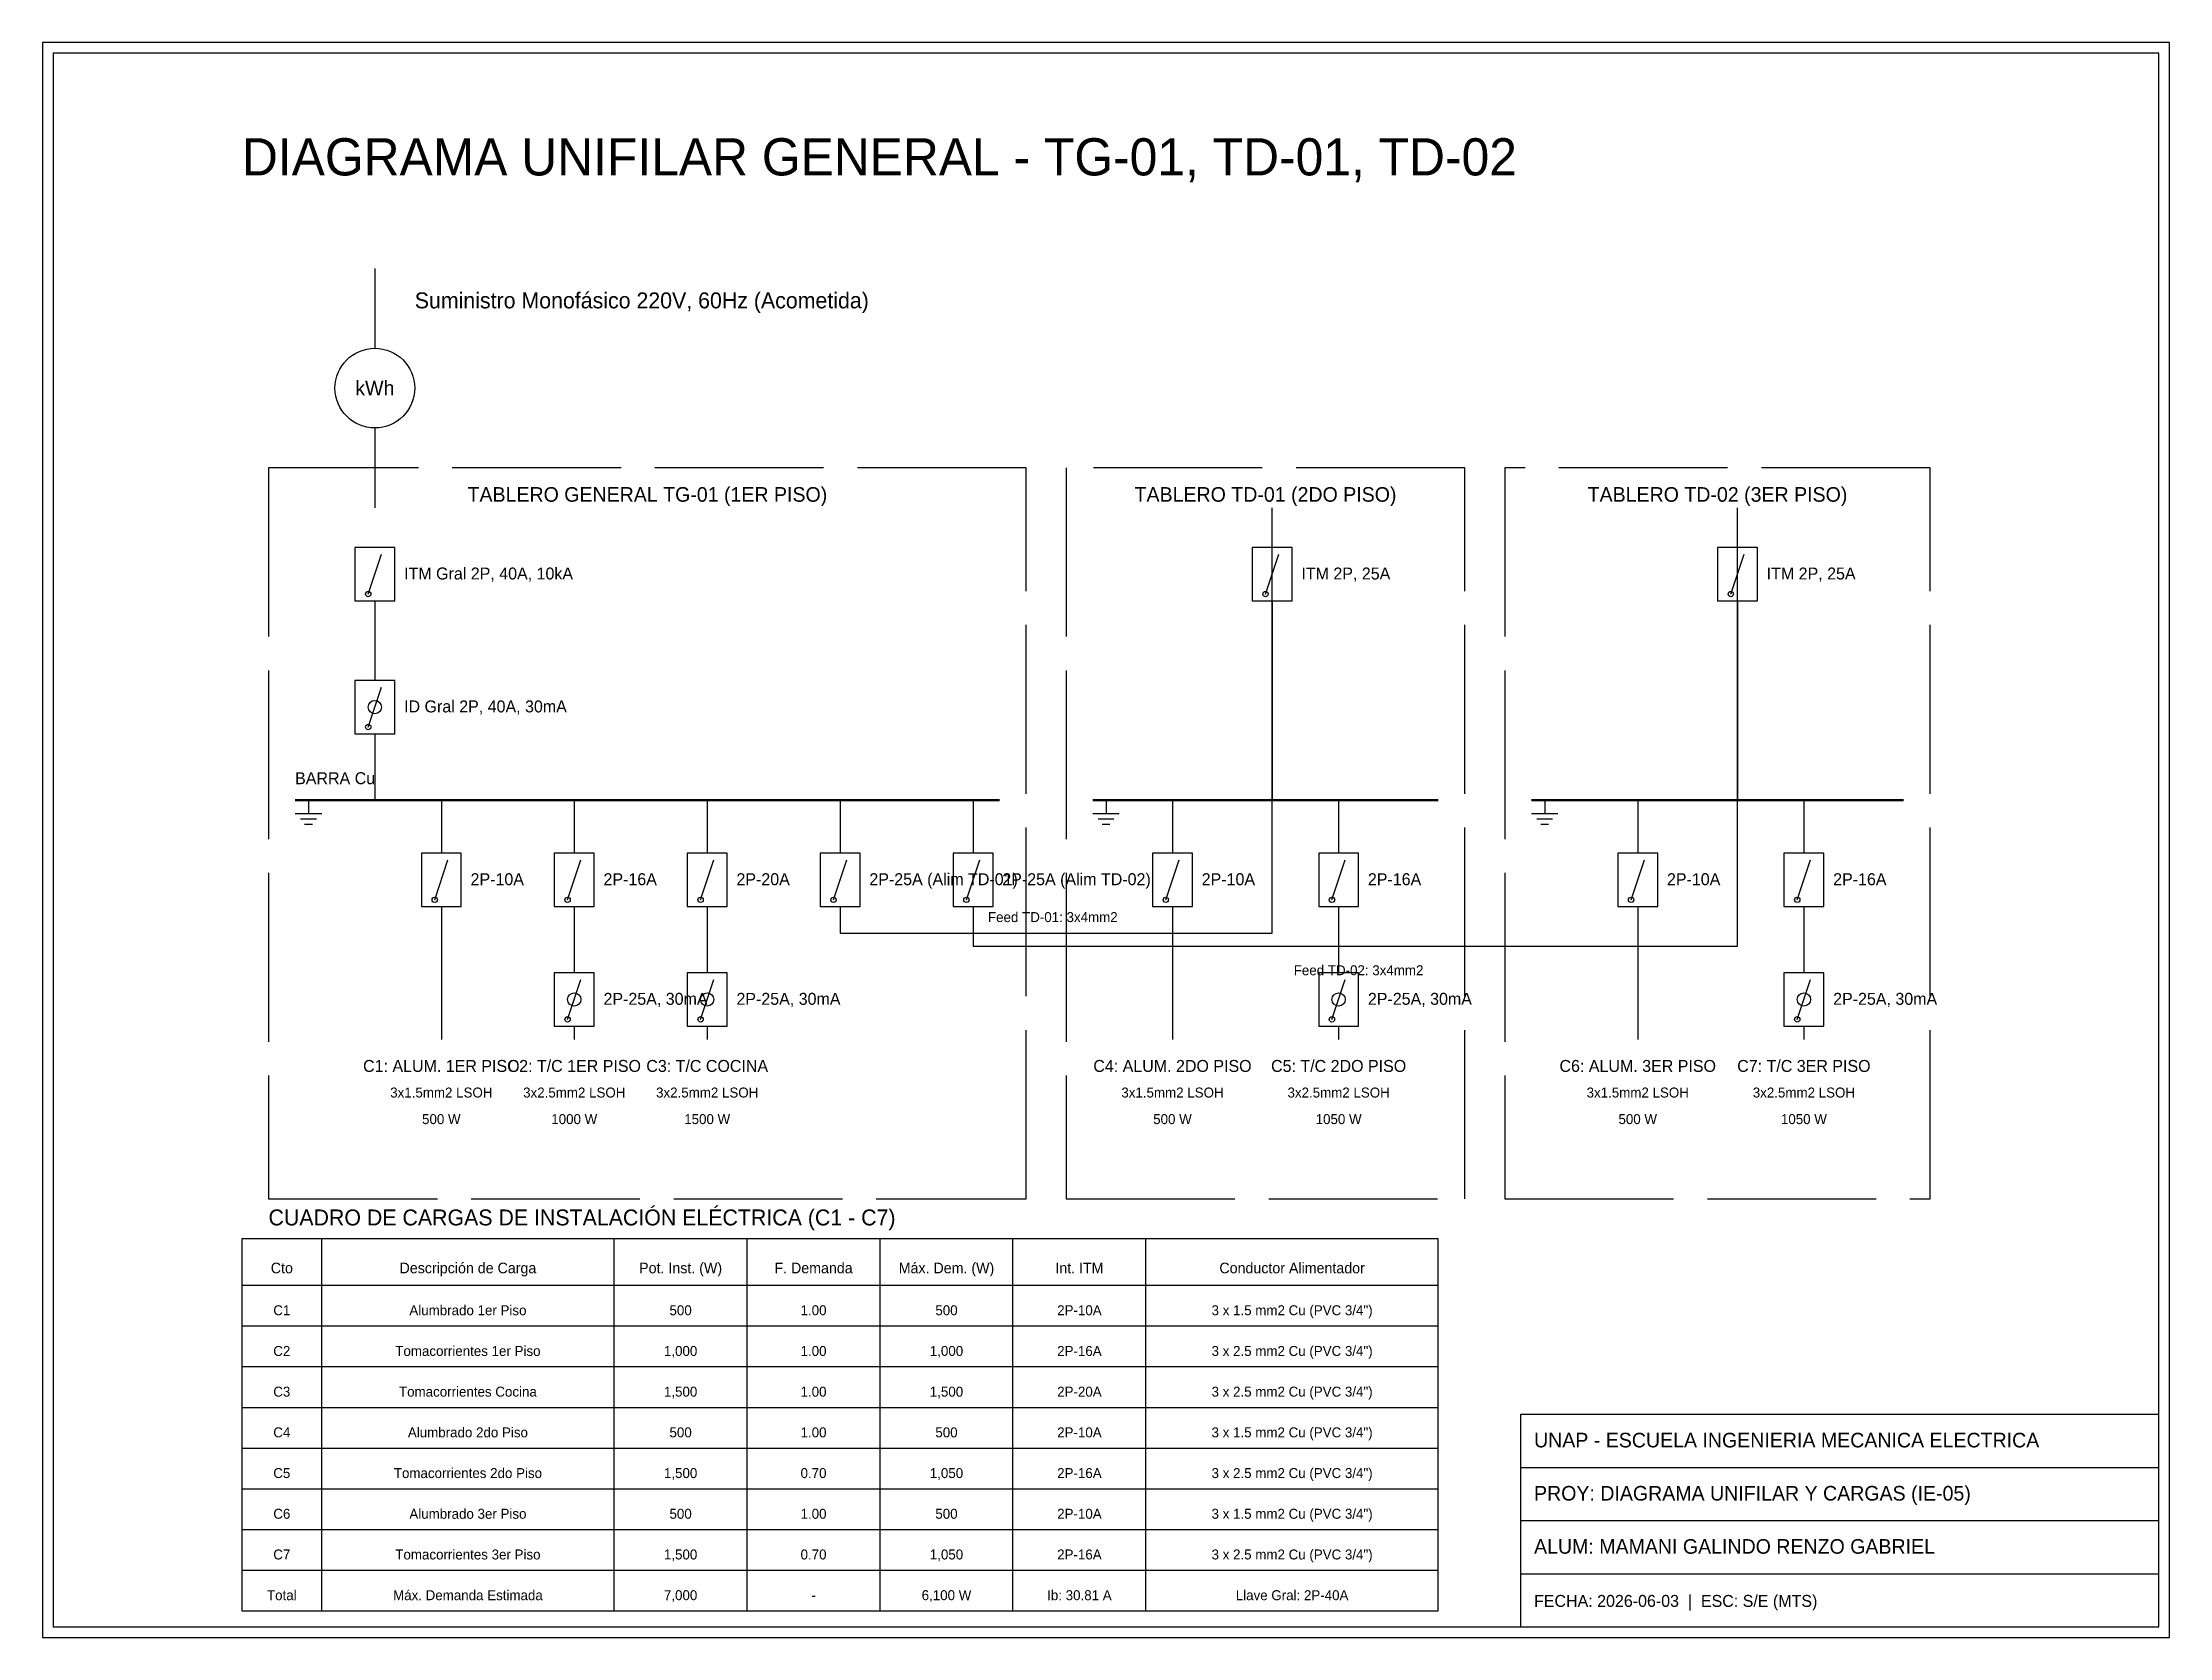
# Model space of a CAD drawing. Header units: metres. Extents: x -1.5 to 14.5, y -2.5 to 9.5.
import ezdxf
from ezdxf.enums import TextEntityAlignment as Align

# ---------------------------------------------------------------- set-up
doc = ezdxf.new("R2010")
doc.units = ezdxf.units.M
doc.linetypes.add('DASHED', pattern=[1.524, 1.27, -0.254])
for name, color, linetype in [('DIAGRAMA', 7, 'Continuous'), ('MARCO', 7, 'Continuous'), ('TABLAS', 8, 'Continuous'), ('TEXTOS', 7, 'Continuous')]:
    doc.layers.add(name, color=color, linetype=linetype)

msp = doc.modelspace()

# ---------------------------------------------------------------- linework, layer by layer
at = {"layer": 'DIAGRAMA', "color": 7}
for p, q in [((1, 7.8), (1, 7.2)), ((1, 6.6), (1, 6)), ((7.75, 2.8), (7.75, 6)), ((11.25, 2.7), (11.25, 6)), ((0.95, 5.35), (1.05, 5.65)), ((7.7, 5.35), (7.8, 5.65)), ((11.2, 5.35), (11.3, 5.65)), ((1, 5.3), (1, 4.7)), ((7.75, 5.3), (7.75, 3.8)), ((11.25, 5.3), (11.25, 3.8)), ((0.95, 4.35), (1.05, 4.65)), ((1, 4.3), (1, 3.8)), ((1.5, 3.8), (1.5, 3.4)), ((2.5, 3.8), (2.5, 3.4)), ((3.5, 3.8), (3.5, 3.4)), ((4.5, 3.8), (4.5, 3.4)), ((5.5, 3.8), (5.5, 3.4)), ((7, 3.8), (7, 3.4)), ((8.25, 3.8), (8.25, 3.4)), ((10.5, 3.8), (10.5, 3.4)), ((11.75, 3.8), (11.75, 3.4)), ((1.45, 3.05), (1.55, 3.35)), ((2.45, 3.05), (2.55, 3.35)), ((3.45, 3.05), (3.55, 3.35)), ((4.45, 3.05), (4.55, 3.35)), ((5.45, 3.05), (5.55, 3.35)), ((6.95, 3.05), (7.05, 3.35)), ((8.2, 3.05), (8.3, 3.35)), ((10.45, 3.05), (10.55, 3.35)), ((11.7, 3.05), (11.8, 3.35)), ((1.5, 3), (1.5, 2)), ((2.5, 3), (2.5, 2.5)), ((3.5, 3), (3.5, 2.5)), ((4.5, 3), (4.5, 2.8)), ((5.5, 3), (5.5, 2.7)), ((7, 3), (7, 2)), ((8.25, 3), (8.25, 2.5)), ((10.5, 3), (10.5, 2)), ((11.75, 3), (11.75, 2.5)), ((4.5, 2.8), (7.75, 2.8)), ((5.5, 2.7), (11.25, 2.7)), ((2.45, 2.15), (2.55, 2.45)), ((3.45, 2.15), (3.55, 2.45)), ((8.2, 2.15), (8.3, 2.45)), ((11.7, 2.15), (11.8, 2.45)), ((2.5, 2.1), (2.5, 2)), ((3.5, 2.1), (3.5, 2)), ((8.25, 2.1), (8.25, 2)), ((11.75, 2.1), (11.75, 2))]:
    msp.add_line(p, q, dxfattribs=at)
at = {"layer": 'DIAGRAMA', "color": 7, "lineweight": 50}
for p, q in [((0.4, 3.8), (5.7, 3.8)), ((6.4, 3.8), (9, 3.8)), ((9.7, 3.8), (12.5, 3.8))]:
    msp.add_line(p, q, dxfattribs=at)
at = {"layer": 'DIAGRAMA', "color": 3}
for p, q in [((0.4, 3.7), (0.6, 3.7)), ((0.5, 3.8), (0.5, 3.7)), ((6.4, 3.7), (6.6, 3.7)), ((6.5, 3.8), (6.5, 3.7)), ((9.7, 3.7), (9.9, 3.7)), ((9.8, 3.8), (9.8, 3.7)), ((0.44, 3.66), (0.56, 3.66)), ((0.47, 3.62), (0.53, 3.62)), ((6.44, 3.66), (6.56, 3.66)), ((6.47, 3.62), (6.53, 3.62)), ((9.74, 3.66), (9.86, 3.66)), ((9.77, 3.62), (9.83, 3.62))]:
    msp.add_line(p, q, dxfattribs=at)
at = {"layer": 'DIAGRAMA', "color": 8, "linetype": 'DASHED'}
for points in [[(0.2, 0.8), (5.9, 0.8), (5.9, 6.3), (0.2, 6.3)], [(6.2, 0.8), (9.2, 0.8), (9.2, 6.3), (6.2, 6.3)], [(9.5, 0.8), (12.7, 0.8), (12.7, 6.3), (9.5, 6.3)]]:
    msp.add_lwpolyline(points, close=True, dxfattribs=at)
at = {"layer": 'DIAGRAMA', "color": 7}
for points in [[(0.85, 5.3), (1.15, 5.3), (1.15, 5.7), (0.85, 5.7)], [(7.6, 5.3), (7.9, 5.3), (7.9, 5.7), (7.6, 5.7)], [(11.1, 5.3), (11.4, 5.3), (11.4, 5.7), (11.1, 5.7)], [(0.85, 4.3), (1.15, 4.3), (1.15, 4.7), (0.85, 4.7)], [(1.35, 3), (1.65, 3), (1.65, 3.4), (1.35, 3.4)], [(2.35, 3), (2.65, 3), (2.65, 3.4), (2.35, 3.4)], [(3.35, 3), (3.65, 3), (3.65, 3.4), (3.35, 3.4)], [(4.35, 3), (4.65, 3), (4.65, 3.4), (4.35, 3.4)], [(5.35, 3), (5.65, 3), (5.65, 3.4), (5.35, 3.4)], [(6.85, 3), (7.15, 3), (7.15, 3.4), (6.85, 3.4)], [(8.1, 3), (8.4, 3), (8.4, 3.4), (8.1, 3.4)], [(10.35, 3), (10.65, 3), (10.65, 3.4), (10.35, 3.4)], [(11.6, 3), (11.9, 3), (11.9, 3.4), (11.6, 3.4)], [(2.35, 2.1), (2.65, 2.1), (2.65, 2.5), (2.35, 2.5)], [(3.35, 2.1), (3.65, 2.1), (3.65, 2.5), (3.35, 2.5)], [(8.1, 2.1), (8.4, 2.1), (8.4, 2.5), (8.1, 2.5)], [(11.6, 2.1), (11.9, 2.1), (11.9, 2.5), (11.6, 2.5)]]:
    msp.add_lwpolyline(points, close=True, dxfattribs=at)
for centre, radius in [((1, 6.9), 0.3), ((0.95, 5.35), 0.02), ((7.7, 5.35), 0.02), ((11.2, 5.35), 0.02), ((1, 4.5), 0.05), ((0.95, 4.35), 0.02), ((1.45, 3.05), 0.02), ((2.45, 3.05), 0.02), ((3.45, 3.05), 0.02), ((4.45, 3.05), 0.02), ((5.45, 3.05), 0.02), ((6.95, 3.05), 0.02), ((8.2, 3.05), 0.02), ((10.45, 3.05), 0.02), ((11.7, 3.05), 0.02), ((2.5, 2.3), 0.05), ((3.5, 2.3), 0.05), ((8.25, 2.3), 0.05), ((11.75, 2.3), 0.05), ((2.45, 2.15), 0.02), ((3.45, 2.15), 0.02), ((8.2, 2.15), 0.02), ((11.7, 2.15), 0.02)]:
    msp.add_circle(centre, radius, dxfattribs=at)
at = {"layer": 'MARCO', "color": 7}
for p, q in [((14.5, 9.5), (-1.5, 9.5)), ((-1.5, 9.5), (-1.5, -2.5)), ((14.5, -2.5), (14.5, 9.5)), ((14.42, 9.42), (-1.42, 9.42)), ((-1.42, 9.42), (-1.42, -2.42)), ((14.42, -2.42), (14.42, 9.42)), ((9.62, -2.42), (9.62, -0.82)), ((9.62, -0.82), (14.42, -0.82)), ((9.62, -1.22), (14.42, -1.22)), ((9.62, -1.62), (14.42, -1.62)), ((9.62, -2.02), (14.42, -2.02)), ((-1.5, -2.5), (14.5, -2.5)), ((-1.42, -2.42), (14.42, -2.42))]:
    msp.add_line(p, q, dxfattribs=at)
at = {"layer": 'TABLAS', "color": 8}
for p, q in [((0.6, -2.3), (0.6, 0.5)), ((2.8, -2.3), (2.8, 0.5)), ((3.8, -2.3), (3.8, 0.5)), ((4.8, -2.3), (4.8, 0.5)), ((5.8, -2.3), (5.8, 0.5)), ((6.8, -2.3), (6.8, 0.5)), ((0, 0.15), (9, 0.15)), ((0, -0.15625), (9, -0.15625)), ((0, -0.4625), (9, -0.4625)), ((0, -0.76875), (9, -0.76875)), ((0, -1.075), (9, -1.075)), ((0, -1.38125), (9, -1.38125)), ((0, -1.6875), (9, -1.6875)), ((0, -1.99375), (9, -1.99375)), ((0, -2.3), (9, -2.3))]:
    msp.add_line(p, q, dxfattribs=at)
msp.add_lwpolyline([(0, -2.3), (9, -2.3), (9, 0.5), (0, 0.5)], close=True, dxfattribs=at)

# ---------------------------------------------------------------- texts
at = {"layer": 'TEXTOS', "color": 7}
for s, height, p in [('DIAGRAMA UNIFILAR GENERAL - TG-01, TD-01, TD-02', 0.28, (0, 8.5)), ('Suministro Monofásico 220V, 60Hz (Acometida)', 0.12, (1.3, 7.5)), ('ITM Gral 2P, 40A, 10kA', 0.09, (1.22, 5.46)), ('ITM 2P, 25A', 0.09, (7.97, 5.46)), ('ITM 2P, 25A', 0.09, (11.47, 5.46)), ('ID Gral 2P, 40A, 30mA', 0.09, (1.22, 4.46)), ('BARRA Cu', 0.09, (0.4, 3.92)), ('2P-10A', 0.09, (1.72, 3.16)), ('2P-16A', 0.09, (2.72, 3.16)), ('2P-20A', 0.09, (3.72, 3.16)), ('2P-25A (Alim TD-01)', 0.09, (4.72, 3.16)), ('2P-25A (Alim TD-02)', 0.09, (5.72, 3.16)), ('2P-10A', 0.09, (7.22, 3.16)), ('2P-16A', 0.09, (8.47, 3.16)), ('2P-10A', 0.09, (10.72, 3.16)), ('2P-16A', 0.09, (11.97, 3.16)), ('2P-25A, 30mA', 0.09, (2.72, 2.26)), ('2P-25A, 30mA', 0.09, (3.72, 2.26)), ('2P-25A, 30mA', 0.09, (8.47, 2.26)), ('2P-25A, 30mA', 0.09, (11.97, 2.26)), ('CUADRO DE CARGAS DE INSTALACIÓN ELÉCTRICA (C1 - C7)', 0.12, (0.2, 0.6)), ('UNAP - ESCUELA INGENIERIA MECANICA ELECTRICA', 0.11, (9.72, -1.07)), ('PROY: DIAGRAMA UNIFILAR Y CARGAS (IE-05)', 0.11, (9.72, -1.47)), ('ALUM: MAMANI GALINDO RENZO GABRIEL', 0.11, (9.72, -1.87)), ('FECHA: 2026-06-03  |  ESC: S/E (MTS)', 0.09, (9.72, -2.27))]:
    msp.add_text(s, height=height, dxfattribs=at).set_placement(p)
for s, height, p in [('kWh', 0.11, (1, 6.9)), ('TABLERO GENERAL TG-01 (1ER PISO)', 0.11, (3.05, 6.1)), ('TABLERO TD-01 (2DO PISO)', 0.11, (7.7, 6.1)), ('TABLERO TD-02 (3ER PISO)', 0.11, (11.1, 6.1)), ('Feed TD-01: 3x4mm2', 0.075, (6.1, 2.92)), ('Feed TD-02: 3x4mm2', 0.075, (8.4, 2.52)), ('C1: ALUM. 1ER PISO', 0.09, (1.5, 1.8)), ('C2: T/C 1ER PISO', 0.09, (2.5, 1.8)), ('C3: T/C COCINA', 0.09, (3.5, 1.8)), ('C4: ALUM. 2DO PISO', 0.09, (7, 1.8)), ('C5: T/C 2DO PISO', 0.09, (8.25, 1.8)), ('C6: ALUM. 3ER PISO', 0.09, (10.5, 1.8)), ('C7: T/C 3ER PISO', 0.09, (11.75, 1.8)), ('3x1.5mm2 LSOH', 0.075, (1.5, 1.6)), ('3x2.5mm2 LSOH', 0.075, (2.5, 1.6)), ('3x2.5mm2 LSOH', 0.075, (3.5, 1.6)), ('3x1.5mm2 LSOH', 0.075, (7, 1.6)), ('3x2.5mm2 LSOH', 0.075, (8.25, 1.6)), ('3x1.5mm2 LSOH', 0.075, (10.5, 1.6)), ('3x2.5mm2 LSOH', 0.075, (11.75, 1.6)), ('500 W', 0.075, (1.5, 1.4)), ('1000 W', 0.075, (2.5, 1.4)), ('1500 W', 0.075, (3.5, 1.4)), ('500 W', 0.075, (7, 1.4)), ('1050 W', 0.075, (8.25, 1.4)), ('500 W', 0.075, (10.5, 1.4)), ('1050 W', 0.075, (11.75, 1.4)), ('Cto', 0.08, (0.3, 0.28)), ('Descripción de Carga', 0.08, (1.7, 0.28)), ('Pot. Inst. (W)', 0.08, (3.3, 0.28)), ('F. Demanda', 0.08, (4.3, 0.28)), ('Máx. Dem. (W)', 0.08, (5.3, 0.28)), ('Int. ITM', 0.08, (6.3, 0.28)), ('Conductor Alimentador', 0.08, (7.9, 0.28)), ('C1', 0.075, (0.3, -0.038125)), ('Alumbrado 1er Piso', 0.075, (1.7, -0.038125)), ('500', 0.075, (3.3, -0.038125)), ('1.00', 0.075, (4.3, -0.038125)), ('500', 0.075, (5.3, -0.038125)), ('2P-10A', 0.075, (6.3, -0.038125)), ('3 x 1.5 mm2 Cu (PVC 3/4")', 0.075, (7.9, -0.038125)), ('C2', 0.075, (0.3, -0.344375)), ('Tomacorrientes 1er Piso', 0.075, (1.7, -0.344375)), ('1,000', 0.075, (3.3, -0.344375)), ('1.00', 0.075, (4.3, -0.344375)), ('1,000', 0.075, (5.3, -0.344375)), ('2P-16A', 0.075, (6.3, -0.344375)), ('3 x 2.5 mm2 Cu (PVC 3/4")', 0.075, (7.9, -0.344375)), ('C3', 0.075, (0.3, -0.650625)), ('Tomacorrientes Cocina', 0.075, (1.7, -0.650625)), ('1,500', 0.075, (3.3, -0.650625)), ('1.00', 0.075, (4.3, -0.650625)), ('1,500', 0.075, (5.3, -0.650625)), ('2P-20A', 0.075, (6.3, -0.650625)), ('3 x 2.5 mm2 Cu (PVC 3/4")', 0.075, (7.9, -0.650625)), ('C4', 0.075, (0.3, -0.956875)), ('Alumbrado 2do Piso', 0.075, (1.7, -0.956875)), ('500', 0.075, (3.3, -0.956875)), ('1.00', 0.075, (4.3, -0.956875)), ('500', 0.075, (5.3, -0.956875)), ('2P-10A', 0.075, (6.3, -0.956875)), ('3 x 1.5 mm2 Cu (PVC 3/4")', 0.075, (7.9, -0.956875)), ('C5', 0.075, (0.3, -1.263125)), ('Tomacorrientes 2do Piso', 0.075, (1.7, -1.263125)), ('1,500', 0.075, (3.3, -1.263125)), ('0.70', 0.075, (4.3, -1.263125)), ('1,050', 0.075, (5.3, -1.263125)), ('2P-16A', 0.075, (6.3, -1.263125)), ('3 x 2.5 mm2 Cu (PVC 3/4")', 0.075, (7.9, -1.263125)), ('C6', 0.075, (0.3, -1.569375)), ('Alumbrado 3er Piso', 0.075, (1.7, -1.569375)), ('500', 0.075, (3.3, -1.569375)), ('1.00', 0.075, (4.3, -1.569375)), ('500', 0.075, (5.3, -1.569375)), ('2P-10A', 0.075, (6.3, -1.569375)), ('3 x 1.5 mm2 Cu (PVC 3/4")', 0.075, (7.9, -1.569375)), ('C7', 0.075, (0.3, -1.875625)), ('Tomacorrientes 3er Piso', 0.075, (1.7, -1.875625)), ('1,500', 0.075, (3.3, -1.875625)), ('0.70', 0.075, (4.3, -1.875625)), ('1,050', 0.075, (5.3, -1.875625)), ('2P-16A', 0.075, (6.3, -1.875625)), ('3 x 2.5 mm2 Cu (PVC 3/4")', 0.075, (7.9, -1.875625)), ('Total', 0.075, (0.3, -2.181875)), ('Máx. Demanda Estimada', 0.075, (1.7, -2.181875)), ('7,000', 0.075, (3.3, -2.181875)), ('-', 0.075, (4.3, -2.181875)), ('6,100 W', 0.075, (5.3, -2.181875)), ('Ib: 30.81 A', 0.075, (6.3, -2.181875)), ('Llave Gral: 2P-40A', 0.075, (7.9, -2.181875))]:
    msp.add_text(s, height=height, dxfattribs=at).set_placement(p, align=Align.MIDDLE_CENTER)

doc.saveas('drawing.dxf')
